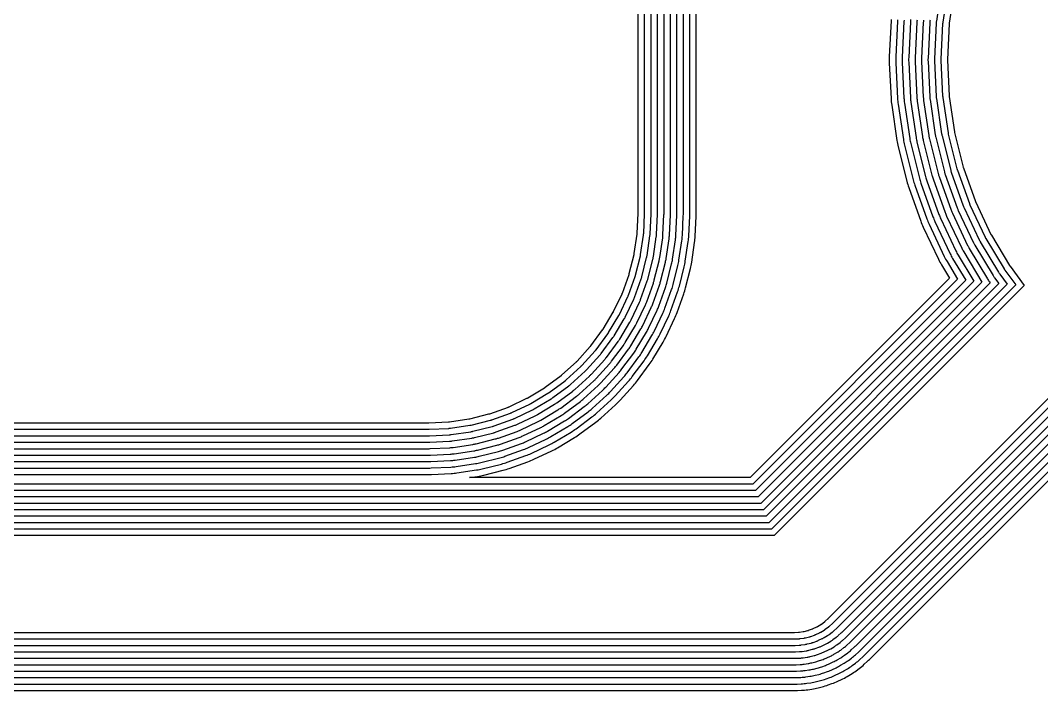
# Model space of a CAD drawing. Header units: metres. Extents: x 1.4 to 44.2, y 0.1 to 33.9.
# Drawn here: x 33.48 to 39.81, y 0.12 to 4.27 of the extents above; entities that cross this region are included whole.
import ezdxf

# ---------------------------------------------------------------- set-up
doc = ezdxf.new("R2010")
doc.units = ezdxf.units.M

msp = doc.modelspace()

# ---------------------------------------------------------------- linework, layer by layer
for points in [[(32.009, 1.775), (36.009, 1.775), (36.0102, 1.775), (36.0115, 1.7751), (36.134, 1.7811), (36.1352, 1.7812), (36.1364, 1.7813), (36.1377, 1.7814), (36.1389, 1.7816), (36.2602, 1.7996), (36.2614, 1.7998), (36.2626, 1.8), (36.2638, 1.8002), (36.265, 1.8005), (36.384, 1.8303), (36.3852, 1.8306), (36.3864, 1.831), (36.3876, 1.8314), (36.3887, 1.8318), (36.5042, 1.8731), (36.5054, 1.8735), (36.5065, 1.874), (36.5076, 1.8745), (36.5087, 1.875), (36.6196, 1.9274), (36.6207, 1.9279), (36.6218, 1.9285), (36.6229, 1.9291), (36.624, 1.9297), (36.7292, 1.9928), (36.7302, 1.9934), (36.7313, 1.9941), (36.7323, 1.9948), (36.7333, 1.9955), (36.8318, 2.0686), (36.8328, 2.0693), (36.8337, 2.0701), (36.8347, 2.0709), (36.8356, 2.0717), (36.9265, 2.1541), (36.9274, 2.1549), (36.9283, 2.1558), (36.9291, 2.1567), (36.9299, 2.1576), (37.0123, 2.2484), (37.0131, 2.2494), (37.0139, 2.2503), (37.0147, 2.2513), (37.0154, 2.2522), (37.0885, 2.3508), (37.0892, 2.3518), (37.0899, 2.3528), (37.0906, 2.3538), (37.0912, 2.3548), (37.1543, 2.4601), (37.1549, 2.4611), (37.1555, 2.4622), (37.1561, 2.4633), (37.1566, 2.4644), (37.2091, 2.5753), (37.2096, 2.5764), (37.2101, 2.5775), (37.2105, 2.5787), (37.2109, 2.5798), (37.2523, 2.6953), (37.2527, 2.6965), (37.253, 2.6976), (37.2534, 2.6988), (37.2537, 2.7), (37.2835, 2.819), (37.2838, 2.8202), (37.284, 2.8214), (37.2843, 2.8226), (37.2845, 2.8238), (37.3025, 2.9452), (37.3026, 2.9464), (37.3028, 2.9476), (37.3029, 2.9488), (37.3029, 2.95), (37.309, 3.0726), (37.309, 3.0738), (37.309, 3.075), (37.309, 5.575)], [(32.009, 1.735), (36.009, 1.735), (36.0112, 1.735), (36.0134, 1.7351), (36.1359, 1.7411), (36.1382, 1.7413), (36.1404, 1.7415), (36.1426, 1.7417), (36.1447, 1.742), (36.2661, 1.76), (36.2683, 1.7604), (36.2704, 1.7608), (36.2726, 1.7612), (36.2747, 1.7617), (36.3937, 1.7915), (36.3959, 1.7921), (36.398, 1.7927), (36.4001, 1.7934), (36.4022, 1.7941), (36.5177, 1.8354), (36.5198, 1.8362), (36.5218, 1.837), (36.5238, 1.8379), (36.5258, 1.8388), (36.6367, 1.8913), (36.6387, 1.8922), (36.6407, 1.8932), (36.6426, 1.8943), (36.6445, 1.8954), (36.7497, 1.9585), (36.7516, 1.9596), (36.7535, 1.9608), (36.7553, 1.9621), (36.7571, 1.9634), (36.8556, 2.0365), (36.8574, 2.0378), (36.8591, 2.0392), (36.8608, 2.0406), (36.8624, 2.0421), (36.9533, 2.1244), (36.955, 2.1259), (36.9565, 2.1275), (36.9581, 2.1291), (36.9596, 2.1307), (37.042, 2.2216), (37.0434, 2.2232), (37.0448, 2.2249), (37.0462, 2.2267), (37.0476, 2.2284), (37.1206, 2.3269), (37.1219, 2.3287), (37.1232, 2.3305), (37.1244, 2.3324), (37.1255, 2.3343), (37.1886, 2.4395), (37.1897, 2.4414), (37.1908, 2.4433), (37.1918, 2.4453), (37.1928, 2.4473), (37.2452, 2.5582), (37.2461, 2.5602), (37.247, 2.5622), (37.2478, 2.5643), (37.2486, 2.5663), (37.2899, 2.6818), (37.2906, 2.6839), (37.2913, 2.686), (37.2919, 2.6882), (37.2925, 2.6903), (37.3223, 2.8093), (37.3228, 2.8114), (37.3233, 2.8136), (37.3237, 2.8158), (37.324, 2.8179), (37.342, 2.9393), (37.3423, 2.9415), (37.3426, 2.9437), (37.3427, 2.9459), (37.3429, 2.9481), (37.3489, 3.0706), (37.349, 3.0728), (37.349, 3.075), (37.349, 5.575)], [(32.009, 1.695), (36.009, 1.695), (36.0122, 1.6951), (36.0154, 1.6952), (36.1379, 1.7012), (36.1411, 1.7014), (36.1443, 1.7017), (36.1474, 1.702), (36.1506, 1.7024), (36.272, 1.7204), (36.2751, 1.7209), (36.2782, 1.7215), (36.2814, 1.7222), (36.2845, 1.7229), (36.4035, 1.7527), (36.4065, 1.7535), (36.4096, 1.7544), (36.4126, 1.7554), (36.4157, 1.7564), (36.5312, 1.7978), (36.5342, 1.7989), (36.5371, 1.8001), (36.54, 1.8013), (36.5429, 1.8026), (36.6538, 1.8551), (36.6567, 1.8565), (36.6595, 1.858), (36.6623, 1.8595), (36.6651, 1.8611), (36.7703, 1.9242), (36.773, 1.9258), (36.7757, 1.9276), (36.7783, 1.9294), (36.7809, 1.9313), (36.8794, 2.0043), (36.882, 2.0063), (36.8845, 2.0083), (36.8869, 2.0103), (36.8893, 2.0124), (36.9802, 2.0948), (36.9825, 2.097), (36.9848, 2.0992), (36.987, 2.1015), (36.9892, 2.1038), (37.0716, 2.1947), (37.0737, 2.1971), (37.0758, 2.1995), (37.0778, 2.202), (37.0797, 2.2046), (37.1528, 2.3031), (37.1546, 2.3057), (37.1564, 2.3083), (37.1582, 2.311), (37.1599, 2.3137), (37.2229, 2.4189), (37.2245, 2.4217), (37.2261, 2.4245), (37.2275, 2.4273), (37.2289, 2.4302), (37.2814, 2.5411), (37.2827, 2.544), (37.284, 2.5469), (37.2852, 2.5499), (37.2863, 2.5529), (37.3276, 2.6684), (37.3286, 2.6714), (37.3296, 2.6744), (37.3305, 2.6775), (37.3313, 2.6806), (37.3611, 2.7996), (37.3618, 2.8027), (37.3625, 2.8058), (37.3631, 2.8089), (37.3636, 2.8121), (37.3816, 2.9334), (37.382, 2.9366), (37.3824, 2.9397), (37.3826, 2.9429), (37.3828, 2.9461), (37.3889, 3.0686), (37.389, 3.0718), (37.389, 3.075), (37.389, 5.575)], [(32.009, 1.655), (36.009, 1.655), (36.0132, 1.6551), (36.0174, 1.6552), (36.1399, 1.6612), (36.144, 1.6615), (36.1482, 1.6619), (36.1523, 1.6623), (36.1565, 1.6629), (36.2778, 1.6809), (36.2819, 1.6815), (36.286, 1.6823), (36.2901, 1.6832), (36.2942, 1.6841), (36.4132, 1.7139), (36.4172, 1.715), (36.4212, 1.7162), (36.4252, 1.7174), (36.4291, 1.7188), (36.5446, 1.7601), (36.5485, 1.7616), (36.5524, 1.7631), (36.5563, 1.7647), (36.5601, 1.7665), (36.6709, 1.8189), (36.6747, 1.8208), (36.6784, 1.8227), (36.6821, 1.8247), (36.6857, 1.8268), (36.7909, 1.8899), (36.7944, 1.8921), (36.7979, 1.8943), (36.8014, 1.8967), (36.8047, 1.8991), (36.9033, 1.9722), (36.9066, 1.9747), (36.9099, 1.9773), (36.913, 1.98), (36.9162, 1.9828), (37.0071, 2.0652), (37.0101, 2.068), (37.0131, 2.0709), (37.016, 2.0739), (37.0189, 2.077), (37.1012, 2.1679), (37.104, 2.171), (37.1067, 2.1742), (37.1093, 2.1774), (37.1118, 2.1808), (37.1849, 2.2793), (37.1873, 2.2827), (37.1897, 2.2861), (37.192, 2.2896), (37.1942, 2.2932), (37.2572, 2.3984), (37.2593, 2.402), (37.2613, 2.4056), (37.2633, 2.4093), (37.2651, 2.4131), (37.3175, 2.524), (37.3193, 2.5278), (37.3209, 2.5316), (37.3225, 2.5355), (37.3239, 2.5394), (37.3653, 2.6549), (37.3666, 2.6588), (37.3679, 2.6628), (37.369, 2.6668), (37.3701, 2.6708), (37.3999, 2.7898), (37.4009, 2.7939), (37.4017, 2.798), (37.4025, 2.8021), (37.4032, 2.8062), (37.4212, 2.9275), (37.4217, 2.9317), (37.4222, 2.9358), (37.4225, 2.94), (37.4228, 2.9441), (37.4288, 3.0667), (37.429, 3.0708), (37.429, 3.075), (37.429, 5.575)], [(32.009, 1.615), (36.009, 1.615), (36.0142, 1.6151), (36.0193, 1.6153), (36.1418, 1.6213), (36.147, 1.6216), (36.1521, 1.622), (36.1572, 1.6226), (36.1623, 1.6233), (36.2837, 1.6413), (36.2888, 1.6421), (36.2938, 1.6431), (36.2989, 1.6441), (36.3039, 1.6453), (36.4229, 1.6751), (36.4279, 1.6764), (36.4328, 1.6779), (36.4377, 1.6794), (36.4426, 1.6811), (36.5581, 1.7224), (36.5629, 1.7242), (36.5677, 1.7261), (36.5725, 1.7282), (36.5772, 1.7303), (36.688, 1.7828), (36.6927, 1.785), (36.6973, 1.7874), (36.7018, 1.7899), (36.7062, 1.7925), (36.8114, 1.8556), (36.8158, 1.8583), (36.8201, 1.8611), (36.8244, 1.864), (36.8286, 1.867), (36.9271, 1.9401), (36.9312, 1.9432), (36.9352, 1.9464), (36.9392, 1.9497), (36.943, 1.9531), (37.0339, 2.0355), (37.0377, 2.039), (37.0414, 2.0426), (37.045, 2.0463), (37.0485, 2.0501), (37.1309, 2.141), (37.1343, 2.1449), (37.1376, 2.1488), (37.1408, 2.1528), (37.1439, 2.1569), (37.217, 2.2555), (37.22, 2.2596), (37.223, 2.2639), (37.2258, 2.2682), (37.2285, 2.2726), (37.2915, 2.3778), (37.2941, 2.3823), (37.2966, 2.3868), (37.299, 2.3913), (37.3013, 2.396), (37.3537, 2.5069), (37.3558, 2.5116), (37.3579, 2.5163), (37.3598, 2.5211), (37.3616, 2.5259), (37.4029, 2.6414), (37.4046, 2.6463), (37.4061, 2.6512), (37.4076, 2.6561), (37.4089, 2.6611), (37.4387, 2.7801), (37.4399, 2.7851), (37.441, 2.7902), (37.4419, 2.7952), (37.4427, 2.8003), (37.4607, 2.9217), (37.4614, 2.9268), (37.462, 2.9319), (37.4624, 2.937), (37.4627, 2.9422), (37.4688, 3.0647), (37.4689, 3.0699), (37.469, 3.075), (37.469, 5.575)], [(32.009, 1.575), (36.009, 1.575), (36.0151, 1.5751), (36.0213, 1.5753), (36.1438, 1.5813), (36.1499, 1.5817), (36.156, 1.5822), (36.1621, 1.5829), (36.1682, 1.5837), (36.2896, 1.6017), (36.2956, 1.6027), (36.3016, 1.6038), (36.3077, 1.6051), (36.3136, 1.6065), (36.4326, 1.6363), (36.4385, 1.6379), (36.4444, 1.6396), (36.4503, 1.6415), (36.4561, 1.6435), (36.5716, 1.6848), (36.5773, 1.6869), (36.583, 1.6892), (36.5887, 1.6916), (36.5943, 1.6942), (36.7051, 1.7466), (36.7107, 1.7493), (36.7161, 1.7521), (36.7215, 1.7551), (36.7268, 1.7582), (36.832, 1.8212), (36.8372, 1.8245), (36.8424, 1.8278), (36.8474, 1.8313), (36.8524, 1.8349), (36.9509, 1.9079), (36.9558, 1.9117), (36.9606, 1.9155), (36.9653, 1.9194), (36.9699, 1.9235), (37.0608, 2.0059), (37.0653, 2.0101), (37.0697, 2.0144), (37.074, 2.0187), (37.0781, 2.0232), (37.1605, 2.1141), (37.1646, 2.1187), (37.1685, 2.1234), (37.1724, 2.1282), (37.1761, 2.1331), (37.2492, 2.2316), (37.2527, 2.2366), (37.2562, 2.2417), (37.2596, 2.2468), (37.2628, 2.252), (37.3258, 2.3572), (37.3289, 2.3625), (37.3319, 2.3679), (37.3347, 2.3734), (37.3374, 2.3789), (37.3899, 2.4898), (37.3924, 2.4953), (37.3948, 2.501), (37.3971, 2.5067), (37.3992, 2.5124), (37.4406, 2.6279), (37.4426, 2.6337), (37.4444, 2.6396), (37.4461, 2.6455), (37.4477, 2.6514), (37.4775, 2.7704), (37.4789, 2.7764), (37.4802, 2.7824), (37.4813, 2.7884), (37.4823, 2.7945), (37.5003, 2.9158), (37.5011, 2.9219), (37.5018, 2.928), (37.5023, 2.9341), (37.5027, 2.9402), (37.5087, 3.0627), (37.5089, 3.0689), (37.509, 3.075), (37.509, 5.575)], [(32.009, 1.535), (36.009, 1.535), (36.0161, 1.5351), (36.0232, 1.5354), (36.1458, 1.5414), (36.1529, 1.5418), (36.16, 1.5424), (36.167, 1.5432), (36.1741, 1.5442), (36.2954, 1.5622), (36.3025, 1.5633), (36.3095, 1.5646), (36.3164, 1.5661), (36.3233, 1.5677), (36.4423, 1.5975), (36.4492, 1.5993), (36.4561, 1.6013), (36.4628, 1.6035), (36.4696, 1.6058), (36.5851, 1.6471), (36.5917, 1.6496), (36.5983, 1.6522), (36.6049, 1.655), (36.6114, 1.658), (36.7222, 1.7105), (36.7286, 1.7136), (36.735, 1.7169), (36.7412, 1.7203), (36.7473, 1.7239), (36.8526, 1.7869), (36.8586, 1.7907), (36.8646, 1.7945), (36.8705, 1.7986), (36.8762, 1.8027), (36.9748, 1.8758), (36.9804, 1.8801), (36.986, 1.8846), (36.9914, 1.8892), (36.9968, 1.8939), (37.0876, 1.9763), (37.0929, 1.9811), (37.098, 1.9861), (37.1029, 1.9912), (37.1078, 1.9964), (37.1902, 2.0873), (37.1949, 2.0926), (37.1994, 2.098), (37.2039, 2.1036), (37.2082, 2.1093), (37.2813, 2.2078), (37.2854, 2.2136), (37.2895, 2.2194), (37.2934, 2.2254), (37.2971, 2.2315), (37.3602, 2.3367), (37.3637, 2.3428), (37.3672, 2.3491), (37.3704, 2.3554), (37.3736, 2.3618), (37.426, 2.4727), (37.429, 2.4791), (37.4318, 2.4857), (37.4344, 2.4923), (37.4369, 2.499), (37.4782, 2.6145), (37.4806, 2.6212), (37.4827, 2.628), (37.4847, 2.6348), (37.4865, 2.6417), (37.5163, 2.7607), (37.5179, 2.7676), (37.5194, 2.7746), (37.5207, 2.7816), (37.5219, 2.7886), (37.5399, 2.9099), (37.5408, 2.917), (37.5416, 2.9241), (37.5422, 2.9312), (37.5426, 2.9383), (37.5487, 3.0608), (37.5489, 3.0679), (37.549, 3.075), (37.549, 5.575)], [(32.009, 1.495), (36.009, 1.495), (36.0171, 1.4951), (36.0252, 1.4954), (36.1477, 1.5014), (36.1558, 1.5019), (36.1639, 1.5026), (36.1719, 1.5035), (36.18, 1.5046), (36.3013, 1.5226), (36.3093, 1.5239), (36.3173, 1.5254), (36.3252, 1.527), (36.3331, 1.5289), (36.4521, 1.5587), (36.4599, 1.5608), (36.4677, 1.563), (36.4754, 1.5655), (36.483, 1.5681), (36.5985, 1.6095), (36.6061, 1.6123), (36.6137, 1.6153), (36.6211, 1.6185), (36.6285, 1.6218), (36.7394, 1.6743), (36.7466, 1.6778), (36.7538, 1.6816), (36.7609, 1.6855), (36.7679, 1.6896), (36.8731, 1.7526), (36.88, 1.7569), (36.8868, 1.7613), (36.8935, 1.7659), (36.9001, 1.7706), (36.9986, 1.8437), (37.005, 1.8486), (37.0114, 1.8537), (37.0176, 1.8589), (37.0236, 1.8642), (37.1145, 1.9466), (37.1204, 1.9521), (37.1262, 1.9578), (37.1319, 1.9636), (37.1374, 1.9695), (37.2198, 2.0604), (37.2252, 2.0665), (37.2304, 2.0727), (37.2354, 2.079), (37.2403, 2.0854), (37.3134, 2.184), (37.3182, 2.1905), (37.3227, 2.1972), (37.3272, 2.204), (37.3314, 2.2109), (37.3945, 2.3161), (37.3985, 2.3231), (37.4024, 2.3302), (37.4062, 2.3374), (37.4097, 2.3447), (37.4622, 2.4556), (37.4656, 2.4629), (37.4687, 2.4704), (37.4717, 2.4779), (37.4746, 2.4855), (37.5159, 2.601), (37.5185, 2.6086), (37.521, 2.6164), (37.5232, 2.6241), (37.5253, 2.632), (37.5551, 2.751), (37.557, 2.7588), (37.5587, 2.7668), (37.5601, 2.7747), (37.5614, 2.7827), (37.5794, 2.9041), (37.5805, 2.9121), (37.5814, 2.9201), (37.5821, 2.9282), (37.5826, 2.9363), (37.5886, 3.0588), (37.5889, 3.0669), (37.589, 3.075), (37.589, 5.575)], [(32.009, 1.455), (36.009, 1.455), (36.0181, 1.4551), (36.0272, 1.4555), (36.1497, 1.4615), (36.1588, 1.462), (36.1678, 1.4628), (36.1768, 1.4638), (36.1858, 1.465), (36.3072, 1.483), (36.3161, 1.4845), (36.3251, 1.4861), (36.3339, 1.488), (36.3428, 1.4901), (36.4618, 1.5199), (36.4706, 1.5222), (36.4793, 1.5248), (36.4879, 1.5275), (36.4965, 1.5305), (36.612, 1.5718), (36.6205, 1.575), (36.629, 1.5783), (36.6373, 1.5819), (36.6456, 1.5857), (36.7565, 1.6381), (36.7646, 1.6421), (36.7727, 1.6463), (36.7806, 1.6507), (36.7885, 1.6553), (36.8937, 1.7183), (36.9014, 1.7231), (36.909, 1.728), (36.9165, 1.7332), (36.9239, 1.7385), (37.0224, 1.8116), (37.0296, 1.8171), (37.0367, 1.8227), (37.0437, 1.8286), (37.0505, 1.8346), (37.1414, 1.917), (37.148, 1.9232), (37.1545, 1.9295), (37.1609, 1.936), (37.167, 1.9427), (37.2494, 2.0335), (37.2554, 2.0403), (37.2613, 2.0473), (37.267, 2.0544), (37.2725, 2.0616), (37.3455, 2.1601), (37.3509, 2.1675), (37.356, 2.175), (37.3609, 2.1826), (37.3657, 2.1903), (37.4288, 2.2955), (37.4333, 2.3034), (37.4377, 2.3113), (37.4419, 2.3194), (37.4459, 2.3276), (37.4983, 2.4385), (37.5021, 2.4467), (37.5057, 2.4551), (37.5091, 2.4635), (37.5122, 2.472), (37.5536, 2.5875), (37.5565, 2.5961), (37.5593, 2.6048), (37.5618, 2.6135), (37.5641, 2.6223), (37.5939, 2.7412), (37.596, 2.7501), (37.5979, 2.759), (37.5995, 2.7679), (37.601, 2.7769), (37.619, 2.8982), (37.6202, 2.9072), (37.6212, 2.9162), (37.622, 2.9253), (37.6225, 2.9343), (37.6286, 3.0569), (37.6289, 3.0659), (37.629, 3.075), (37.629, 5.575)], [(38.877, 4.2757), (38.8763, 4.2657), (38.8655, 4.0451), (38.8651, 4.0351), (38.865, 4.025), (38.8651, 4.015), (38.8655, 4.0049), (38.8763, 3.7844), (38.877, 3.7743), (38.8778, 3.7643), (38.8789, 3.7543), (38.8803, 3.7443), (38.9127, 3.5259), (38.9143, 3.516), (38.9161, 3.5061), (38.9182, 3.4962), (38.9205, 3.4864), (38.9742, 3.2723), (38.9767, 3.2625), (38.9796, 3.2529), (38.9826, 3.2433), (38.9859, 3.2337), (39.0603, 3.0258), (39.0638, 3.0164), (39.0675, 3.0071), (39.0715, 2.9978), (39.0756, 2.9887), (39.1701, 2.7891), (39.1745, 2.78), (39.1791, 2.7711), (39.184, 2.7623), (39.189, 2.7536), (39.2381, 2.6717), (38.0026, 1.4361), (36.2636, 1.4361), (36.313, 1.4435), (36.323, 1.4451), (36.3329, 1.4469), (36.3427, 1.449), (36.3525, 1.4513), (36.4715, 1.4811), (36.4812, 1.4837), (36.4909, 1.4865), (36.5005, 1.4895), (36.51, 1.4928), (36.6255, 1.5341), (36.6349, 1.5376), (36.6443, 1.5414), (36.6535, 1.5453), (36.6627, 1.5495), (36.7736, 1.602), (36.7826, 1.6064), (36.7915, 1.611), (36.8003, 1.6159), (36.809, 1.6209), (36.9143, 1.684), (36.9228, 1.6893), (36.9313, 1.6948), (36.9396, 1.7005), (36.9477, 1.7064), (37.0462, 1.7794), (37.0542, 1.7855), (37.0621, 1.7918), (37.0698, 1.7983), (37.0773, 1.805), (37.1682, 1.8873), (37.1756, 1.8942), (37.1828, 1.9012), (37.1898, 1.9084), (37.1967, 1.9158), (37.2791, 2.0067), (37.2857, 2.0142), (37.2922, 2.0219), (37.2985, 2.0298), (37.3046, 2.0378), (37.3777, 2.1363), (37.3836, 2.1445), (37.3893, 2.1528), (37.3947, 2.1612), (37.4, 2.1698), (37.4631, 2.275), (37.4681, 2.2837), (37.473, 2.2925), (37.4776, 2.3014), (37.482, 2.3105), (37.5345, 2.4214), (37.5387, 2.4305), (37.5427, 2.4398), (37.5464, 2.4491), (37.5499, 2.4585), (37.5912, 2.574), (37.5945, 2.5835), (37.5975, 2.5931), (37.6003, 2.6028), (37.6029, 2.6125), (37.6327, 2.7315), (37.635, 2.7413), (37.6371, 2.7512), (37.639, 2.7611), (37.6406, 2.771), (37.6586, 2.8923), (37.6599, 2.9023), (37.661, 2.9123), (37.6619, 2.9223), (37.6625, 2.9324), (37.6685, 3.0549), (37.6689, 3.065), (37.669, 3.075), (37.669, 5.575)], [(39.2688, 4.4713), (39.2364, 4.2529), (39.2362, 4.2517), (39.2361, 4.2505), (39.236, 4.2492), (39.2359, 4.248), (39.2251, 4.0275), (39.225, 4.0262), (39.225, 4.025), (39.225, 4.0238), (39.2251, 4.0226), (39.2359, 3.802), (39.236, 3.8008), (39.2361, 3.7996), (39.2362, 3.7984), (39.2364, 3.7971), (39.2688, 3.5787), (39.269, 3.5775), (39.2692, 3.5763), (39.2695, 3.5751), (39.2697, 3.5739), (39.3234, 3.3597), (39.3237, 3.3585), (39.324, 3.3574), (39.3244, 3.3562), (39.3248, 3.355), (39.3992, 3.1471), (39.3996, 3.146), (39.4001, 3.1448), (39.4006, 3.1437), (39.4011, 3.1426), (39.4955, 2.943), (39.496, 2.9419), (39.4966, 2.9408), (39.4972, 2.9397), (39.4978, 2.9387), (39.6113, 2.7493), (39.612, 2.7482), (39.6126, 2.7472), (39.6133, 2.7462), (39.614, 2.7452), (39.7021, 2.6265), (38.1517, 1.0761), (24.3983, 1.0761)], [(39.2292, 4.4772), (39.1968, 4.2588), (39.1965, 4.2566), (39.1963, 4.2544), (39.1961, 4.2522), (39.196, 4.25), (39.1851, 4.0294), (39.185, 4.0272), (39.185, 4.025), (39.185, 4.0228), (39.1851, 4.0206), (39.196, 3.8001), (39.1961, 3.7979), (39.1963, 3.7957), (39.1965, 3.7935), (39.1968, 3.7913), (39.2292, 3.5729), (39.2296, 3.5707), (39.23, 3.5685), (39.2304, 3.5663), (39.2309, 3.5642), (39.2846, 3.35), (39.2852, 3.3479), (39.2858, 3.3457), (39.2864, 3.3436), (39.2872, 3.3416), (39.3615, 3.1337), (39.3623, 3.1316), (39.3631, 3.1295), (39.364, 3.1275), (39.3649, 3.1255), (39.4593, 2.9259), (39.4603, 2.9239), (39.4613, 2.9219), (39.4624, 2.92), (39.4635, 2.9181), (39.577, 2.7287), (39.5782, 2.7268), (39.5794, 2.725), (39.5806, 2.7232), (39.5819, 2.7214), (39.6494, 2.6304), (38.1351, 1.1161), (24.4149, 1.1161)], [(39.1897, 4.483), (39.1573, 4.2646), (39.1568, 4.2615), (39.1565, 4.2583), (39.1562, 4.2551), (39.156, 4.2519), (39.1452, 4.0314), (39.1451, 4.0282), (39.145, 4.025), (39.1451, 4.0218), (39.1452, 4.0186), (39.156, 3.7981), (39.1562, 3.7949), (39.1565, 3.7917), (39.1568, 3.7886), (39.1573, 3.7854), (39.1897, 3.567), (39.1902, 3.5638), (39.1907, 3.5607), (39.1914, 3.5576), (39.1921, 3.5545), (39.2458, 3.3403), (39.2466, 3.3372), (39.2475, 3.3341), (39.2485, 3.3311), (39.2495, 3.3281), (39.3239, 3.1202), (39.325, 3.1172), (39.3262, 3.1142), (39.3274, 3.1113), (39.3288, 3.1084), (39.4232, 2.9088), (39.4246, 2.9059), (39.426, 2.9031), (39.4276, 2.9003), (39.4292, 2.8975), (39.5427, 2.7081), (39.5444, 2.7054), (39.5461, 2.7028), (39.5479, 2.7001), (39.5498, 2.6975), (39.5967, 2.6343), (38.1186, 1.1561), (24.4315, 1.1561)], [(39.1177, 4.2705), (39.1171, 4.2664), (39.1167, 4.2622), (39.1163, 4.2581), (39.1161, 4.2539), (39.1052, 4.0334), (39.1051, 4.0292), (39.105, 4.025), (39.1051, 4.0208), (39.1052, 4.0167), (39.1161, 3.7961), (39.1163, 3.792), (39.1167, 3.7878), (39.1171, 3.7837), (39.1177, 3.7795), (39.1501, 3.5611), (39.1507, 3.557), (39.1515, 3.5529), (39.1524, 3.5488), (39.1533, 3.5448), (39.207, 3.3306), (39.2081, 3.3265), (39.2092, 3.3225), (39.2105, 3.3185), (39.2118, 3.3146), (39.2862, 3.1067), (39.2877, 3.1028), (39.2892, 3.0989), (39.2909, 3.0951), (39.2926, 3.0913), (39.387, 2.8917), (39.3888, 2.8879), (39.3908, 2.8842), (39.3928, 2.8806), (39.3949, 2.877), (39.5084, 2.6876), (39.5106, 2.684), (39.5129, 2.6805), (39.5152, 2.6771), (39.5177, 2.6737), (39.544, 2.6382), (38.102, 1.1961), (24.448, 1.1961)], [(39.0774, 4.2713), (39.0769, 4.2661), (39.0764, 4.261), (39.0761, 4.2559), (39.0653, 4.0353), (39.0651, 4.0302), (39.065, 4.025), (39.0651, 4.0199), (39.0653, 4.0147), (39.0761, 3.7942), (39.0764, 3.789), (39.0769, 3.7839), (39.0774, 3.7788), (39.0781, 3.7737), (39.1105, 3.5552), (39.1113, 3.5502), (39.1123, 3.5451), (39.1133, 3.54), (39.1145, 3.535), (39.1682, 3.3208), (39.1695, 3.3159), (39.1709, 3.3109), (39.1725, 3.306), (39.1742, 3.3011), (39.2486, 3.0932), (39.2504, 3.0884), (39.2523, 3.0836), (39.2543, 3.0789), (39.2564, 3.0742), (39.3509, 2.8746), (39.3531, 2.87), (39.3555, 2.8654), (39.358, 2.8609), (39.3606, 2.8564), (39.4741, 2.667), (39.4768, 2.6626), (39.4796, 2.6583), (39.4825, 2.6541), (39.4855, 2.6499), (39.4913, 2.6421), (38.0854, 1.2361), (24.4646, 1.2361)], [(39.0371, 4.2701), (39.0365, 4.2639), (39.0361, 4.2578), (39.0253, 4.0373), (39.0251, 4.0311), (39.025, 4.025), (39.0251, 4.0189), (39.0253, 4.0127), (39.0361, 3.7922), (39.0365, 3.7861), (39.0371, 3.78), (39.0377, 3.7739), (39.0386, 3.7678), (39.071, 3.5494), (39.0719, 3.5433), (39.073, 3.5373), (39.0743, 3.5313), (39.0757, 3.5253), (39.1294, 3.3111), (39.131, 3.3052), (39.1327, 3.2993), (39.1345, 3.2935), (39.1365, 3.2876), (39.2109, 3.0798), (39.213, 3.074), (39.2153, 3.0683), (39.2177, 3.0627), (39.2203, 3.0571), (39.3147, 2.8575), (39.3174, 2.852), (39.3202, 2.8465), (39.3232, 2.8411), (39.3263, 2.8358), (39.4395, 2.6468), (38.0689, 1.2761), (24.4812, 1.2761)], [(38.9972, 4.274), (38.9966, 4.2669), (38.9962, 4.2598), (38.9854, 4.0392), (38.9851, 4.0321), (38.985, 4.025), (38.9851, 4.0179), (38.9854, 4.0108), (38.9962, 3.7902), (38.9966, 3.7831), (38.9972, 3.776), (38.998, 3.769), (38.999, 3.7619), (39.0314, 3.5435), (39.0325, 3.5365), (39.0338, 3.5295), (39.0353, 3.5225), (39.0369, 3.5156), (39.0906, 3.3014), (39.0924, 3.2945), (39.0944, 3.2877), (39.0965, 3.2809), (39.0988, 3.2742), (39.1732, 3.0663), (39.1757, 3.0596), (39.1784, 3.053), (39.1812, 3.0465), (39.1841, 3.04), (39.2785, 2.8404), (39.2817, 2.834), (39.2849, 2.8277), (39.2884, 2.8214), (39.2919, 2.8153), (39.3892, 2.653), (38.0523, 1.3161), (24.4977, 1.3161)], [(38.9567, 4.2698), (38.9562, 4.2617), (38.9454, 4.0412), (38.9451, 4.0331), (38.945, 4.025), (38.9451, 4.0169), (38.9454, 4.0088), (38.9562, 3.7883), (38.9567, 3.7802), (38.9574, 3.7721), (38.9583, 3.7641), (38.9594, 3.7561), (38.9918, 3.5376), (38.9931, 3.5296), (38.9946, 3.5217), (38.9963, 3.5138), (38.9981, 3.5059), (39.0518, 3.2917), (39.0539, 3.2839), (39.0561, 3.2761), (39.0586, 3.2684), (39.0612, 3.2607), (39.1356, 3.0528), (39.1384, 3.0452), (39.1414, 3.0377), (39.1446, 3.0302), (39.148, 3.0229), (39.2424, 2.8233), (39.2459, 2.816), (39.2497, 2.8088), (39.2536, 2.8017), (39.2576, 2.7947), (39.3388, 2.6593), (38.0357, 1.3561), (24.5143, 1.3561)], [(38.9168, 4.2728), (38.9163, 4.2637), (38.9055, 4.0432), (38.9051, 4.0341), (38.905, 4.025), (38.9051, 4.0159), (38.9055, 4.0069), (38.9163, 3.7863), (38.9168, 3.7773), (38.9176, 3.7682), (38.9186, 3.7592), (38.9199, 3.7502), (38.9523, 3.5318), (38.9537, 3.5228), (38.9554, 3.5139), (38.9572, 3.505), (38.9593, 3.4962), (39.013, 3.282), (39.0153, 3.2732), (39.0178, 3.2645), (39.0206, 3.2558), (39.0235, 3.2472), (39.0979, 3.0393), (39.1011, 3.0308), (39.1044, 3.0224), (39.108, 3.014), (39.1118, 3.0058), (39.2062, 2.8062), (39.2102, 2.798), (39.2144, 2.79), (39.2188, 2.782), (39.2233, 2.7742), (39.2885, 2.6655), (38.0191, 1.3961), (24.5309, 1.3961)], [(24.274, 0.4759), (38.276, 0.4759), (38.2772, 0.4759), (38.2785, 0.4759), (38.303, 0.4772), (38.3042, 0.4772), (38.3054, 0.4773), (38.3066, 0.4775), (38.3079, 0.4776), (38.3321, 0.4812), (38.3334, 0.4814), (38.3346, 0.4817), (38.3358, 0.4819), (38.337, 0.4822), (38.3608, 0.4882), (38.362, 0.4885), (38.3631, 0.4888), (38.3643, 0.4892), (38.3655, 0.4896), (38.3886, 0.4978), (38.3897, 0.4983), (38.3909, 0.4987), (38.392, 0.4992), (38.3931, 0.4997), (38.4153, 0.5102), (38.4164, 0.5108), (38.4175, 0.5113), (38.4186, 0.5119), (38.4196, 0.5125), (38.4407, 0.5252), (38.4417, 0.5258), (38.4428, 0.5265), (38.4438, 0.5272), (38.4448, 0.5279), (38.4645, 0.5425), (38.4655, 0.5432), (38.4664, 0.544), (38.4673, 0.5448), (38.4683, 0.5456), (38.4865, 0.5621), (38.4876, 0.5631), (38.4882, 0.5638), (38.4882, 0.5638), (40.1265, 2.2021)], [(24.274, 0.4359), (38.276, 0.4359), (38.2782, 0.4359), (38.2804, 0.436), (38.3049, 0.4372), (38.3071, 0.4373), (38.3094, 0.4375), (38.3115, 0.4378), (38.3137, 0.4381), (38.338, 0.4417), (38.3402, 0.442), (38.3424, 0.4424), (38.3445, 0.4429), (38.3467, 0.4434), (38.3705, 0.4494), (38.3726, 0.4499), (38.3747, 0.4505), (38.3769, 0.4512), (38.3789, 0.4519), (38.4021, 0.4602), (38.4041, 0.461), (38.4062, 0.4618), (38.4082, 0.4626), (38.4102, 0.4636), (38.4324, 0.4741), (38.4344, 0.475), (38.4363, 0.476), (38.4383, 0.4771), (38.4402, 0.4782), (38.4612, 0.4908), (38.4631, 0.492), (38.465, 0.4932), (38.4668, 0.4945), (38.4686, 0.4958), (38.4883, 0.5104), (38.4901, 0.5117), (38.4918, 0.5131), (38.4935, 0.5145), (38.4951, 0.516), (38.5133, 0.5325), (38.5153, 0.5343), (38.5165, 0.5355), (38.5165, 0.5355), (40.1304, 2.1494)], [(24.274, 0.3959), (38.276, 0.3959), (38.2792, 0.3959), (38.2824, 0.396), (38.3069, 0.3972), (38.3101, 0.3974), (38.3133, 0.3977), (38.3164, 0.3981), (38.3196, 0.3985), (38.3439, 0.4021), (38.347, 0.4026), (38.3502, 0.4032), (38.3533, 0.4039), (38.3564, 0.4046), (38.3802, 0.4106), (38.3833, 0.4114), (38.3864, 0.4123), (38.3894, 0.4132), (38.3924, 0.4143), (38.4155, 0.4225), (38.4185, 0.4236), (38.4215, 0.4248), (38.4244, 0.4261), (38.4273, 0.4274), (38.4495, 0.4379), (38.4524, 0.4393), (38.4552, 0.4408), (38.458, 0.4423), (38.4608, 0.4439), (38.4818, 0.4565), (38.4845, 0.4582), (38.4872, 0.46), (38.4898, 0.4618), (38.4924, 0.4636), (38.5121, 0.4782), (38.5147, 0.4802), (38.5172, 0.4822), (38.5196, 0.4842), (38.522, 0.4863), (38.5402, 0.5028), (38.5431, 0.5055), (38.5448, 0.5072), (38.5448, 0.5072), (40.1343, 2.0967)], [(24.274, 0.3559), (38.276, 0.3559), (38.2802, 0.3559), (38.2844, 0.3561), (38.3089, 0.3573), (38.313, 0.3576), (38.3172, 0.3579), (38.3213, 0.3584), (38.3255, 0.3589), (38.3498, 0.3625), (38.3539, 0.3632), (38.358, 0.364), (38.3621, 0.3648), (38.3661, 0.3658), (38.3899, 0.3718), (38.394, 0.3728), (38.398, 0.374), (38.4019, 0.3752), (38.4059, 0.3766), (38.429, 0.3849), (38.4329, 0.3863), (38.4368, 0.3879), (38.4406, 0.3895), (38.4444, 0.3912), (38.4666, 0.4017), (38.4704, 0.4036), (38.4741, 0.4055), (38.4777, 0.4075), (38.4813, 0.4096), (38.5024, 0.4222), (38.5059, 0.4244), (38.5094, 0.4267), (38.5129, 0.4291), (38.5162, 0.4315), (38.536, 0.4461), (38.5393, 0.4486), (38.5425, 0.4513), (38.5457, 0.4539), (38.5489, 0.4567), (38.567, 0.4732), (38.5708, 0.4767), (38.5731, 0.479), (38.5731, 0.4789), (40.1382, 2.044)], [(24.274, 0.3159), (38.276, 0.3159), (38.2812, 0.316), (38.2863, 0.3161), (38.3108, 0.3173), (38.316, 0.3177), (38.3211, 0.3181), (38.3262, 0.3187), (38.3313, 0.3194), (38.3556, 0.323), (38.3607, 0.3238), (38.3658, 0.3247), (38.3708, 0.3258), (38.3758, 0.327), (38.3996, 0.333), (38.4046, 0.3343), (38.4096, 0.3357), (38.4145, 0.3373), (38.4194, 0.3389), (38.4425, 0.3472), (38.4473, 0.349), (38.4521, 0.3509), (38.4568, 0.3529), (38.4615, 0.3551), (38.4837, 0.3656), (38.4883, 0.3678), (38.4929, 0.3702), (38.4974, 0.3727), (38.5019, 0.3753), (38.5229, 0.3879), (38.5273, 0.3906), (38.5316, 0.3934), (38.5359, 0.3963), (38.5401, 0.3994), (38.5598, 0.414), (38.5639, 0.4171), (38.5679, 0.4203), (38.5719, 0.4236), (38.5757, 0.4271), (38.5939, 0.4435), (38.5986, 0.4479), (38.6014, 0.4507), (38.6014, 0.4507), (40.1421, 1.9913)], [(24.274, 0.2759), (38.276, 0.2759), (38.2821, 0.276), (38.2883, 0.2762), (38.3128, 0.2774), (38.3189, 0.2778), (38.325, 0.2783), (38.3311, 0.279), (38.3372, 0.2798), (38.3615, 0.2834), (38.3675, 0.2844), (38.3736, 0.2855), (38.3796, 0.2868), (38.3856, 0.2882), (38.4094, 0.2941), (38.4153, 0.2957), (38.4212, 0.2974), (38.427, 0.2993), (38.4328, 0.3013), (38.456, 0.3095), (38.4617, 0.3117), (38.4674, 0.314), (38.473, 0.3164), (38.4786, 0.3189), (38.5008, 0.3294), (38.5063, 0.3321), (38.5118, 0.3349), (38.5171, 0.3379), (38.5224, 0.341), (38.5435, 0.3536), (38.5487, 0.3568), (38.5539, 0.3602), (38.5589, 0.3636), (38.5639, 0.3672), (38.5836, 0.3819), (38.5885, 0.3856), (38.5933, 0.3894), (38.598, 0.3934), (38.6026, 0.3974), (38.6208, 0.4139), (38.6263, 0.4191), (38.6296, 0.4224), (38.6297, 0.4224), (40.1468, 1.9395)], [(24.274, 0.2359), (38.276, 0.2359), (38.2831, 0.236), (38.2902, 0.2362), (38.3148, 0.2374), (38.3219, 0.2379), (38.329, 0.2385), (38.336, 0.2393), (38.3431, 0.2402), (38.3674, 0.2438), (38.3744, 0.245), (38.3814, 0.2463), (38.3883, 0.2477), (38.3953, 0.2494), (38.4191, 0.2553), (38.426, 0.2572), (38.4328, 0.2591), (38.4396, 0.2613), (38.4463, 0.2636), (38.4694, 0.2719), (38.4761, 0.2744), (38.4827, 0.277), (38.4893, 0.2798), (38.4957, 0.2828), (38.5179, 0.2933), (38.5243, 0.2964), (38.5306, 0.2997), (38.5369, 0.3031), (38.543, 0.3067), (38.5641, 0.3193), (38.5701, 0.323), (38.5761, 0.3269), (38.582, 0.3309), (38.5877, 0.3351), (38.6074, 0.3497), (38.6131, 0.354), (38.6187, 0.3585), (38.6241, 0.3631), (38.6294, 0.3678), (38.6476, 0.3843), (38.6541, 0.3903), (38.6579, 0.3941), (38.6579, 0.3941), (40.153, 1.8892)], [(24.274, 0.1959), (38.276, 0.1959), (38.2841, 0.196), (38.2922, 0.1963), (38.3167, 0.1975), (38.3248, 0.198), (38.3329, 0.1987), (38.3409, 0.1996), (38.3489, 0.2007), (38.3732, 0.2043), (38.3812, 0.2056), (38.3892, 0.207), (38.3971, 0.2087), (38.405, 0.2106), (38.4288, 0.2165), (38.4366, 0.2186), (38.4444, 0.2209), (38.4521, 0.2233), (38.4598, 0.2259), (38.4829, 0.2342), (38.4905, 0.237), (38.498, 0.24), (38.5055, 0.2432), (38.5128, 0.2466), (38.535, 0.2571), (38.5423, 0.2607), (38.5495, 0.2644), (38.5566, 0.2683), (38.5636, 0.2724), (38.5846, 0.285), (38.5915, 0.2892), (38.5983, 0.2937), (38.605, 0.2982), (38.6116, 0.303), (38.6313, 0.3176), (38.6377, 0.3225), (38.644, 0.3276), (38.6502, 0.3328), (38.6563, 0.3381), (38.6745, 0.3546), (38.6818, 0.3615), (38.6862, 0.3658), (38.6862, 0.3658), (40.1593, 1.8388)], [(24.274, 0.1559), (38.276, 0.1559), (38.2851, 0.156), (38.2942, 0.1563), (38.3187, 0.1575), (38.3277, 0.1581), (38.3368, 0.1589), (38.3458, 0.1599), (38.3548, 0.1611), (38.3791, 0.1647), (38.3881, 0.1661), (38.397, 0.1678), (38.4059, 0.1697), (38.4147, 0.1718), (38.4385, 0.1777), (38.4473, 0.1801), (38.456, 0.1826), (38.4647, 0.1853), (38.4733, 0.1883), (38.4964, 0.1966), (38.5049, 0.1997), (38.5133, 0.2031), (38.5217, 0.2067), (38.5299, 0.2105), (38.5521, 0.2209), (38.5603, 0.2249), (38.5683, 0.2291), (38.5763, 0.2335), (38.5841, 0.2381), (38.6052, 0.2507), (38.6129, 0.2554), (38.6205, 0.2604), (38.628, 0.2655), (38.6354, 0.2709), (38.6551, 0.2855), (38.6623, 0.291), (38.6694, 0.2966), (38.6764, 0.3025), (38.6832, 0.3085), (38.7014, 0.325), (38.7096, 0.3327), (38.7145, 0.3375), (38.7145, 0.3375), (40.1655, 1.7885)], [(24.274, 0.1159), (38.276, 0.1159), (38.2861, 0.116), (38.2961, 0.1164), (38.3206, 0.1176), (38.3307, 0.1182), (38.3407, 0.1191), (38.3507, 0.1202), (38.3607, 0.1215), (38.385, 0.1251), (38.3949, 0.1267), (38.4048, 0.1286), (38.4146, 0.1307), (38.4244, 0.133), (38.4482, 0.1389), (38.458, 0.1415), (38.4676, 0.1443), (38.4772, 0.1474), (38.4867, 0.1506), (38.5099, 0.1589), (38.5193, 0.1624), (38.5286, 0.1661), (38.5379, 0.1701), (38.547, 0.1743), (38.5692, 0.1848), (38.5783, 0.1892), (38.5872, 0.1938), (38.596, 0.1987), (38.6047, 0.2038), (38.6258, 0.2164), (38.6343, 0.2217), (38.6428, 0.2271), (38.6511, 0.2328), (38.6592, 0.2387), (38.6789, 0.2533), (38.6869, 0.2594), (38.6948, 0.2657), (38.7025, 0.2722), (38.71, 0.2789), (38.7282, 0.2954), (38.7374, 0.3039), (38.7428, 0.3093), (38.7428, 0.3092), (40.1717, 1.7381)]]:
    msp.add_lwpolyline(points)

doc.saveas('drawing.dxf')
